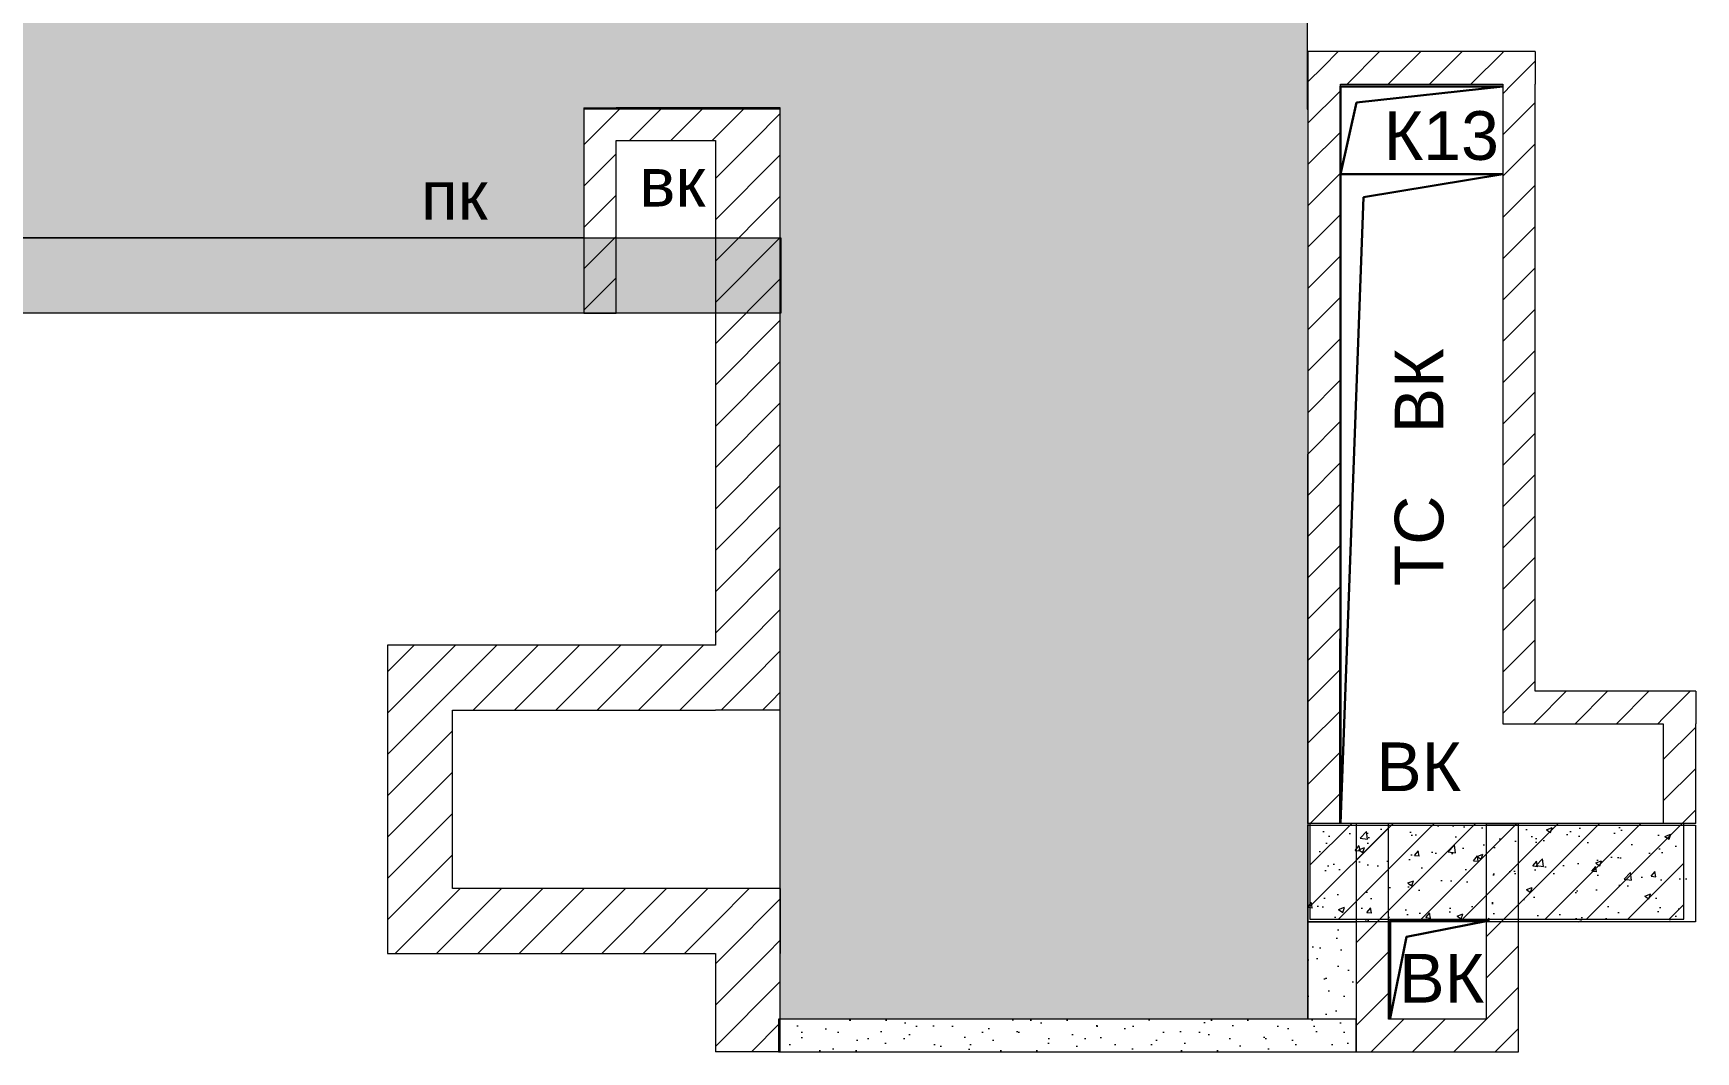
# Model space of a CAD drawing. Header units: millimetres. Extents: x 2336463 to 2579121, y 595385 to 778077.
# Drawn here: x 2423346 to 2428467, y 694124 to 697261 of the extents above; entities that cross this region are included whole.
import ezdxf

# ---------------------------------------------------------------- set-up
doc = ezdxf.new("R2010")
doc.units = ezdxf.units.MM
doc.header["$MEASUREMENT"] = 0
for name, color, linetype, lineweight in [('+возводимые стены шриховка_Ном._пера__1', 7, 'Continuous', 13), ('+стена с дверью_Ном._пера__1', 7, 'Continuous', 13), ('сит план_Ном._пера__1', 7, 'Continuous', 13), ('сит план_Ном._пера__21', 7, 'Continuous', 30)]:
    doc.layers.add(name, color=color, linetype=linetype, lineweight=lineweight)
for name, color, linetype, lineweight, true_color in [('+возводимые стены шриховка_Ном._пера__183', 7, 'Continuous', 0, 0xe8e8e8), ('+стена с дверью_Ном._пера__243', 7, 'Continuous', 13, 0xe25822), ('сит план_Ном._пера__87', 7, 'Continuous', 20, 0x6a6a6a)]:
    doc.layers.add(name, color=color, linetype=linetype, lineweight=lineweight, true_color=true_color)
doc.layers.add('сит план', color=7, linetype='Continuous')
doc.styles.add('СГЕНЕРИР_СТИЛЬ_1', font='arial.ttf')
pattern_1 = [(45, (2086872.015, 585988.686), (-55.684659, 55.684659), [0, -52.5, 0, -78.75]), (110, (2087047.015, 585988.686), (74.000794, 26.934086), [0, -38.5, 0, -66.5])]
pattern_2 = [(45, (2086872.015, 585813.69), (-63.639609, 63.639609), [])]
pattern_3 = [(50, (2086872.01, 585813.69), (-182.18467, 15.939086), [19.05, -209.55]), (355, (2086872.01, 585813.69), (-35.24342, 191.05685), [15.24, -167.64058]), (100.451445, (2086887.2, 585812.36), (146.94125, 175.11775), [16.19001, -178.09024]), (46.1842, (2086872.01, 585864.49), (-271.07904, 42.04233), [28.575, -314.325]), (96.63556, (2086894.6, 585860.98), (237.40413, 247.42612), [24.28502, -267.1356]), (351.18415, (2086872.01, 585864.49), (237.40413, 247.42612), [22.85997, -251.45973]), (21, (2086897.41, 585851.79), (-151.61439, 102.2652), [19.05, -209.55]), (326, (2086897.41, 585851.79), (61.80203, 184.18797), [15.24, -167.64]), (71.451445, (2086910.05, 585843.26), (213.41642, 81.92277), [16.19001, -178.08994]), (37.5, (2086872.015, 585813.686), (3.088603, 84.555039), [0, -165.608, 0, -170.18, 0, -168.275]), (7.5, (2086872.015, 585813.69), (66.819663, 100.180575), [0, -97.028, 0, -161.798, 0, -64.135]), (327.5, (2086815.37, 585813.686), (-135.590595, 5.728744), [0, -63.5, 0, -198.12, 0, -262.89]), (317.5, (2086789.97, 585813.69), (148.12918, 25.42649), [0, -82.55, 0, -131.572, 0, -186.69])]

# ---------------------------------------------------------------- blocks, each defined once
blk = doc.blocks.new('Стена_892', base_point=(2425041.6, 696398.5))
at = {"layer": 'сит план_Ном._пера__87', "linetype": 'Continuous', "lineweight": 20, "true_color": 0x6a6a6a}
h = blk.add_hatch(dxfattribs=at)
h.set_pattern_fill('Блоки_Бетонные_Эффективные', color=251, style=0, pattern_type=2)
h.set_pattern_definition(pattern_2)
h.paths.add_polyline_path([(2425141.6, 697030.9), (2425041.6, 697030.9), (2425141.6, 696930.9)])
h = blk.add_hatch(dxfattribs=at)
h.set_pattern_fill('Блоки_Бетонные_Эффективные', color=251, style=0, pattern_type=2)
h.set_pattern_definition(pattern_2)
h.paths.add_polyline_path([(2425141.6, 696930.9), (2425041.6, 697030.9), (2425041.6, 696930.9)])
h = blk.add_hatch(dxfattribs=at)
h.set_pattern_fill('Блоки_Бетонные_Эффективные', color=251, style=0, pattern_type=2)
h.set_pattern_definition(pattern_2)
h.paths.add_polyline_path([(2425041.6, 696398.5), (2425141.6, 696398.5), (2425141.6, 696930.9), (2425041.6, 696930.9)])
at = {"layer": 'сит план_Ном._пера__1', "color": 7, "linetype": 'Continuous', "lineweight": 13, "flags": 128}
for points in [[(2425041.6, 697030.9), (2425141.6, 697030.9)], [(2425041.6, 697030.9), (2425041.6, 696398.5)], [(2425141.6, 696398.5), (2425141.6, 696930.9)], [(2425041.6, 696398.5), (2425141.6, 696398.5)]]:
    blk.add_lwpolyline(points, dxfattribs=at)
blk = doc.blocks.new('Стена_893', base_point=(2425041.6, 697030.9))
at = {"layer": 'сит план_Ном._пера__87', "linetype": 'Continuous', "lineweight": 20, "true_color": 0x6a6a6a}
h = blk.add_hatch(dxfattribs=at)
h.set_pattern_fill('Блоки_Бетонные_Эффективные', color=251, style=0, pattern_type=2)
h.set_pattern_definition(pattern_2)
h.paths.add_polyline_path([(2425141.6, 696930.9), (2425446.7, 696930.9), (2425446.7, 697030.9), (2425141.6, 697030.9)])
at = {"layer": 'сит план_Ном._пера__1', "color": 7, "linetype": 'Continuous', "lineweight": 13, "flags": 128}
for points in [[(2425446.7, 697030.9), (2425141.6, 697030.9)], [(2425141.6, 696930.9), (2425446.7, 696930.9)]]:
    blk.add_lwpolyline(points, dxfattribs=at)
blk = doc.blocks.new('Стена_902', base_point=(2425446.7, 697030.9))
at = {"layer": 'сит план_Ном._пера__87', "linetype": 'Continuous', "lineweight": 20, "true_color": 0x6a6a6a}
h = blk.add_hatch(dxfattribs=at)
h.set_pattern_fill('Блоки_Бетонные_Эффективные', color=251, style=0, pattern_type=2)
h.set_pattern_definition(pattern_2)
h.paths.add_polyline_path([(2425446.7, 696930.9), (2425646.7, 697030.9), (2425446.7, 697030.9)])
h = blk.add_hatch(dxfattribs=at)
h.set_pattern_fill('Блоки_Бетонные_Эффективные', color=251, style=0, pattern_type=2)
h.set_pattern_definition(pattern_2)
h.paths.add_polyline_path([(2425446.7, 696930.9), (2425646.7, 696930.9), (2425646.7, 697030.9)])
h = blk.add_hatch(dxfattribs=at)
h.set_pattern_fill('Блоки_Бетонные_Эффективные', color=251, style=0, pattern_type=2)
h.set_pattern_definition(pattern_2)
h.paths.add_polyline_path([(2425446.7, 696930.9), (2425446.7, 695376.2), (2425646.7, 695376.2), (2425646.7, 696930.9)])
h = blk.add_hatch(dxfattribs=at)
h.set_pattern_fill('Блоки_Бетонные_Эффективные', color=251, style=0, pattern_type=2)
h.set_pattern_definition(pattern_2)
h.paths.add_polyline_path([(2425446.7, 695176.2), (2425646.7, 695176.2), (2425446.7, 695376.2)])
h = blk.add_hatch(dxfattribs=at)
h.set_pattern_fill('Блоки_Бетонные_Эффективные', color=251, style=0, pattern_type=2)
h.set_pattern_definition(pattern_2)
h.paths.add_polyline_path([(2425446.7, 695376.2), (2425646.7, 695176.2), (2425646.7, 695376.2)])
at = {"layer": 'сит план_Ном._пера__1', "color": 7, "linetype": 'Continuous', "lineweight": 13, "flags": 128}
for points in [[(2425646.7, 697030.9), (2425446.7, 697030.9)], [(2425646.7, 695176.2), (2425646.7, 697030.9)], [(2425446.7, 696930.9), (2425446.7, 695376.2)], [(2425646.7, 695176.2), (2425446.7, 695176.2)]]:
    blk.add_lwpolyline(points, dxfattribs=at)
blk = doc.blocks.new('Стена_903', base_point=(2425446.7, 695376.2))
at = {"layer": 'сит план_Ном._пера__87', "linetype": 'Continuous', "lineweight": 20, "true_color": 0x6a6a6a}
h = blk.add_hatch(dxfattribs=at)
h.set_pattern_fill('Блоки_Бетонные_Эффективные', color=251, style=0, pattern_type=2)
h.set_pattern_definition(pattern_2)
h.paths.add_polyline_path([(2424436.8, 695176.2), (2424636.8, 695176.2), (2424436.8, 695376.2)])
h = blk.add_hatch(dxfattribs=at)
h.set_pattern_fill('Блоки_Бетонные_Эффективные', color=251, style=0, pattern_type=2)
h.set_pattern_definition(pattern_2)
h.paths.add_polyline_path([(2424436.8, 695376.2), (2424636.8, 695176.2), (2424636.8, 695376.2)])
h = blk.add_hatch(dxfattribs=at)
h.set_pattern_fill('Блоки_Бетонные_Эффективные', color=251, style=0, pattern_type=2)
h.set_pattern_definition(pattern_2)
h.paths.add_polyline_path([(2425446.7, 695376.2), (2424636.8, 695376.2), (2424636.8, 695176.2), (2425446.7, 695176.2)])
at = {"layer": 'сит план_Ном._пера__1', "color": 7, "linetype": 'Continuous', "lineweight": 13, "flags": 128}
for points in [[(2424436.8, 695376.2), (2424436.8, 695176.2)], [(2425446.7, 695376.2), (2424436.8, 695376.2)], [(2424636.8, 695176.2), (2425446.7, 695176.2)]]:
    blk.add_lwpolyline(points, dxfattribs=at)
blk = doc.blocks.new('Стена_904', base_point=(2424436.8, 695376.2))
at = {"layer": 'сит план_Ном._пера__87', "linetype": 'Continuous', "lineweight": 20, "true_color": 0x6a6a6a}
h = blk.add_hatch(dxfattribs=at)
h.set_pattern_fill('Блоки_Бетонные_Эффективные', color=251, style=0, pattern_type=2)
h.set_pattern_definition(pattern_2)
h.paths.add_polyline_path([(2424436.8, 695176.2), (2424436.8, 694626.7), (2424636.8, 694626.7), (2424636.8, 695176.2)])
h = blk.add_hatch(dxfattribs=at)
h.set_pattern_fill('Блоки_Бетонные_Эффективные', color=251, style=0, pattern_type=2)
h.set_pattern_definition(pattern_2)
h.paths.add_polyline_path([(2424636.8, 694626.7), (2424436.8, 694426.7), (2424636.8, 694426.7)])
h = blk.add_hatch(dxfattribs=at)
h.set_pattern_fill('Блоки_Бетонные_Эффективные', color=251, style=0, pattern_type=2)
h.set_pattern_definition(pattern_2)
h.paths.add_polyline_path([(2424636.8, 694626.7), (2424436.8, 694626.7), (2424436.8, 694426.7)])
at = {"layer": 'сит план_Ном._пера__1', "color": 7, "linetype": 'Continuous', "lineweight": 13, "flags": 128}
for points in [[(2424436.8, 695176.2), (2424436.8, 694426.7)], [(2424636.8, 694626.7), (2424636.8, 695176.2)], [(2424436.8, 694426.7), (2424636.8, 694426.7)]]:
    blk.add_lwpolyline(points, dxfattribs=at)
blk = doc.blocks.new('Стена_905', base_point=(2424436.8, 694426.7))
at = {"layer": 'сит план_Ном._пера__87', "linetype": 'Continuous', "lineweight": 20, "true_color": 0x6a6a6a}
h = blk.add_hatch(dxfattribs=at)
h.set_pattern_fill('Блоки_Бетонные_Эффективные', color=251, style=0, pattern_type=2)
h.set_pattern_definition(pattern_2)
h.paths.add_polyline_path([(2424636.8, 694426.7), (2425446.7, 694426.7), (2425446.7, 694626.7), (2424636.8, 694626.7)])
h = blk.add_hatch(dxfattribs=at)
h.set_pattern_fill('Блоки_Бетонные_Эффективные', color=251, style=0, pattern_type=2)
h.set_pattern_definition(pattern_2)
h.paths.add_polyline_path([(2425446.7, 694426.7), (2425646.7, 694426.7), (2425646.7, 694626.7)])
h = blk.add_hatch(dxfattribs=at)
h.set_pattern_fill('Блоки_Бетонные_Эффективные', color=251, style=0, pattern_type=2)
h.set_pattern_definition(pattern_2)
h.paths.add_polyline_path([(2425446.7, 694426.7), (2425646.7, 694626.7), (2425446.7, 694626.7)])
at = {"layer": 'сит план_Ном._пера__1', "color": 7, "linetype": 'Continuous', "lineweight": 13, "flags": 128}
for points in [[(2425646.7, 694626.7), (2424636.8, 694626.7)], [(2425646.7, 694626.7), (2425646.7, 694426.7)], [(2424636.8, 694426.7), (2425446.7, 694426.7)]]:
    blk.add_lwpolyline(points, dxfattribs=at)
blk = doc.blocks.new('Стена_906', base_point=(2427272.1, 697204.2))
at = {"layer": 'сит план_Ном._пера__87', "linetype": 'Continuous', "lineweight": 20, "true_color": 0x6a6a6a}
h = blk.add_hatch(dxfattribs=at)
h.set_pattern_fill('Блоки_Бетонные_Эффективные', color=251, style=0, pattern_type=2)
h.set_pattern_definition(pattern_2)
h.paths.add_polyline_path([(2427272, 697104.2), (2427372, 697104.2), (2427272.1, 697204.2)])
h = blk.add_hatch(dxfattribs=at)
h.set_pattern_fill('Блоки_Бетонные_Эффективные', color=251, style=0, pattern_type=2)
h.set_pattern_definition(pattern_2)
h.paths.add_polyline_path([(2427372.1, 697204.2), (2427272.1, 697204.2), (2427372, 697104.2)])
h = blk.add_hatch(dxfattribs=at)
h.set_pattern_fill('Блоки_Бетонные_Эффективные', color=251, style=0, pattern_type=2)
h.set_pattern_definition(pattern_2)
h.paths.add_polyline_path([(2427372.1, 697204.2), (2427372, 697104.2), (2427872, 697104.2), (2427872, 697204.2)])
h = blk.add_hatch(dxfattribs=at)
h.set_pattern_fill('Блоки_Бетонные_Эффективные', color=251, style=0, pattern_type=2)
h.set_pattern_definition(pattern_2)
h.paths.add_polyline_path([(2427872, 697104.2), (2427972, 697104.2), (2427972, 697204.2)])
h = blk.add_hatch(dxfattribs=at)
h.set_pattern_fill('Блоки_Бетонные_Эффективные', color=251, style=0, pattern_type=2)
h.set_pattern_definition(pattern_2)
h.paths.add_polyline_path([(2427872, 697104.2), (2427972, 697204.2), (2427872, 697204.2)])
at = {"layer": 'сит план_Ном._пера__1', "color": 7, "linetype": 'Continuous', "lineweight": 13, "flags": 128}
for points in [[(2427272.1, 697204.2), (2427272, 697104.2)], [(2427972, 697204.2), (2427272.1, 697204.2)], [(2427972, 697204.2), (2427972, 697104.2)], [(2427372, 697104.2), (2427872, 697104.2)]]:
    blk.add_lwpolyline(points, dxfattribs=at)
blk = doc.blocks.new('Стена_907', base_point=(2427972, 697204.2))
at = {"layer": 'сит план_Ном._пера__87', "linetype": 'Continuous', "lineweight": 20, "true_color": 0x6a6a6a}
h = blk.add_hatch(dxfattribs=at)
h.set_pattern_fill('Блоки_Бетонные_Эффективные', color=251, style=0, pattern_type=2)
h.set_pattern_definition(pattern_2)
h.paths.add_polyline_path([(2427872, 697104.2), (2427872.1, 695234.2), (2427972.1, 695234.2), (2427972, 697104.2)])
h = blk.add_hatch(dxfattribs=at)
h.set_pattern_fill('Блоки_Бетонные_Эффективные', color=251, style=0, pattern_type=2)
h.set_pattern_definition(pattern_2)
h.paths.add_polyline_path([(2427972.1, 695234.2), (2427872.1, 695134.2), (2427972.1, 695134.2)])
h = blk.add_hatch(dxfattribs=at)
h.set_pattern_fill('Блоки_Бетонные_Эффективные', color=251, style=0, pattern_type=2)
h.set_pattern_definition(pattern_2)
h.paths.add_polyline_path([(2427972.1, 695234.2), (2427872.1, 695234.2), (2427872.1, 695134.2)])
at = {"layer": 'сит план_Ном._пера__1', "color": 7, "linetype": 'Continuous', "lineweight": 13, "flags": 128}
for points in [[(2427872, 697104.2), (2427872.1, 695134.2)], [(2427972.1, 695234.2), (2427972, 697104.2)], [(2427872.1, 695134.2), (2427972.1, 695134.2)]]:
    blk.add_lwpolyline(points, dxfattribs=at)
blk = doc.blocks.new('Стена_908', base_point=(2427972.1, 695234.2))
at = {"layer": 'сит план_Ном._пера__87', "linetype": 'Continuous', "lineweight": 20, "true_color": 0x6a6a6a}
h = blk.add_hatch(dxfattribs=at)
h.set_pattern_fill('Блоки_Бетонные_Эффективные', color=251, style=0, pattern_type=2)
h.set_pattern_definition(pattern_2)
h.paths.add_polyline_path([(2427972.1, 695134.2), (2428366.7, 695134.2), (2428366.7, 695234.2), (2427972.1, 695234.2)])
h = blk.add_hatch(dxfattribs=at)
h.set_pattern_fill('Блоки_Бетонные_Эффективные', color=251, style=0, pattern_type=2)
h.set_pattern_definition(pattern_2)
h.paths.add_polyline_path([(2428366.7, 695134.2), (2428466.7, 695134.2), (2428466.7, 695234.2)])
h = blk.add_hatch(dxfattribs=at)
h.set_pattern_fill('Блоки_Бетонные_Эффективные', color=251, style=0, pattern_type=2)
h.set_pattern_definition(pattern_2)
h.paths.add_polyline_path([(2428366.7, 695134.2), (2428466.7, 695234.2), (2428366.7, 695234.2)])
at = {"layer": 'сит план_Ном._пера__1', "color": 7, "linetype": 'Continuous', "lineweight": 13, "flags": 128}
for points in [[(2428466.7, 695234.2), (2427972.1, 695234.2)], [(2428466.7, 695234.2), (2428466.7, 695134.2)], [(2427972.1, 695134.2), (2428366.7, 695134.2)]]:
    blk.add_lwpolyline(points, dxfattribs=at)
blk = doc.blocks.new('Стена_909', base_point=(2428466.7, 695234.2))
at = {"layer": 'сит план_Ном._пера__87', "linetype": 'Continuous', "lineweight": 20, "true_color": 0x6a6a6a}
h = blk.add_hatch(dxfattribs=at)
h.set_pattern_fill('Блоки_Бетонные_Эффективные', color=251, style=0, pattern_type=2)
h.set_pattern_definition(pattern_2)
h.paths.add_polyline_path([(2428366.7, 695134.2), (2428366.7, 694827.6), (2428466.7, 694827.6), (2428466.7, 695134.2)])
at = {"layer": 'сит план_Ном._пера__1', "color": 7, "linetype": 'Continuous', "lineweight": 13, "flags": 128}
for points in [[(2428366.7, 695134.2), (2428366.7, 694827.6)], [(2428466.7, 694827.6), (2428466.7, 695134.2)], [(2428466.7, 694827.6), (2428366.7, 694827.6)]]:
    blk.add_lwpolyline(points, dxfattribs=at)
blk = doc.blocks.new('Стена_910', base_point=(2427272.1, 697204.2))
at = {"layer": 'сит план_Ном._пера__87', "linetype": 'Continuous', "lineweight": 20, "true_color": 0x6a6a6a}
h = blk.add_hatch(dxfattribs=at)
h.set_pattern_fill('Блоки_Бетонные_Эффективные', color=251, style=0, pattern_type=2)
h.set_pattern_definition(pattern_2)
h.paths.add_polyline_path([(2427272, 697104.2), (2427270.7, 694826.9), (2427370.7, 694826.9), (2427372, 697104.2)])
at = {"layer": 'сит план_Ном._пера__1', "color": 7, "linetype": 'Continuous', "lineweight": 13, "flags": 128}
for points in [[(2427272, 697104.2), (2427270.7, 694826.9)], [(2427370.7, 694826.9), (2427372, 697104.2)], [(2427370.7, 694826.9), (2427270.7, 694826.9)]]:
    blk.add_lwpolyline(points, dxfattribs=at)
blk = doc.blocks.new('Стена_911', base_point=(2427277.6, 694827.6))
at = {"layer": 'сит план_Ном._пера__87', "linetype": 'Continuous', "lineweight": 20, "true_color": 0x6a6a6a}
h = blk.add_hatch(dxfattribs=at)
h.set_pattern_fill('Блоки_Бетонные_Эффективные', color=251, style=0, pattern_type=2)
h.set_pattern_definition(pattern_2)
h.paths.add_polyline_path([(2427277.6, 694532.6), (2428429.7, 694532.6), (2428429.7, 694827.6), (2427277.6, 694827.6)])
at = {"layer": 'сит план_Ном._пера__1', "color": 7, "linetype": 'Continuous', "lineweight": 13, "flags": 128}
for points in [[(2428429.7, 694827.6), (2427277.6, 694827.6)], [(2427277.6, 694827.6), (2427277.6, 694532.6)], [(2428429.7, 694532.6), (2428429.7, 694827.6)], [(2427277.6, 694532.6), (2428429.7, 694532.6)]]:
    blk.add_lwpolyline(points, dxfattribs=at)
blk = doc.blocks.new('Стена_912', base_point=(2427420.7, 694826.9))
at = {"layer": 'сит план_Ном._пера__87', "linetype": 'Continuous', "lineweight": 20, "true_color": 0x6a6a6a}
h = blk.add_hatch(dxfattribs=at)
h.set_pattern_fill('Блоки_Бетонные_Эффективные', color=251, style=0, pattern_type=2)
h.set_pattern_definition(pattern_2)
h.paths.add_polyline_path([(2427520.7, 694224.2), (2427520.7, 694826.9), (2427420.7, 694826.9), (2427420.7, 694224.2)])
h = blk.add_hatch(dxfattribs=at)
h.set_pattern_fill('Блоки_Бетонные_Эффективные', color=251, style=0, pattern_type=2)
h.set_pattern_definition(pattern_2)
h.paths.add_polyline_path([(2427520.7, 694224.2), (2427420.7, 694124.2), (2427520.7, 694124.2)])
h = blk.add_hatch(dxfattribs=at)
h.set_pattern_fill('Блоки_Бетонные_Эффективные', color=251, style=0, pattern_type=2)
h.set_pattern_definition(pattern_2)
h.paths.add_polyline_path([(2427520.7, 694224.2), (2427420.7, 694224.2), (2427420.7, 694124.2)])
at = {"layer": 'сит план_Ном._пера__1', "color": 7, "linetype": 'Continuous', "lineweight": 13, "flags": 128}
for points in [[(2427420.7, 694826.9), (2427420.7, 694124.2)], [(2427520.7, 694826.9), (2427420.7, 694826.9)], [(2427520.7, 694224.2), (2427520.7, 694826.9)], [(2427420.7, 694124.2), (2427520.7, 694124.2)]]:
    blk.add_lwpolyline(points, dxfattribs=at)
blk = doc.blocks.new('Стена_913', base_point=(2427420.7, 694124.2))
at = {"layer": 'сит план_Ном._пера__87', "linetype": 'Continuous', "lineweight": 20, "true_color": 0x6a6a6a}
h = blk.add_hatch(dxfattribs=at)
h.set_pattern_fill('Блоки_Бетонные_Эффективные', color=251, style=0, pattern_type=2)
h.set_pattern_definition(pattern_2)
h.paths.add_polyline_path([(2427520.7, 694124.2), (2427820.7, 694124.2), (2427820.7, 694224.2), (2427520.7, 694224.2)])
h = blk.add_hatch(dxfattribs=at)
h.set_pattern_fill('Блоки_Бетонные_Эффективные', color=251, style=0, pattern_type=2)
h.set_pattern_definition(pattern_2)
h.paths.add_polyline_path([(2427920.7, 694224.2), (2427820.7, 694224.2), (2427920.7, 694124.2)])
h = blk.add_hatch(dxfattribs=at)
h.set_pattern_fill('Блоки_Бетонные_Эффективные', color=251, style=0, pattern_type=2)
h.set_pattern_definition(pattern_2)
h.paths.add_polyline_path([(2427820.7, 694224.2), (2427820.7, 694124.2), (2427920.7, 694124.2)])
at = {"layer": 'сит план_Ном._пера__1', "color": 7, "linetype": 'Continuous', "lineweight": 13, "flags": 128}
for points in [[(2427820.7, 694224.2), (2427520.7, 694224.2)], [(2427920.7, 694124.2), (2427920.7, 694224.2)], [(2427520.7, 694124.2), (2427920.7, 694124.2)]]:
    blk.add_lwpolyline(points, dxfattribs=at)
blk = doc.blocks.new('Стена_914', base_point=(2427920.7, 694124.2))
at = {"layer": 'сит план_Ном._пера__87', "linetype": 'Continuous', "lineweight": 20, "true_color": 0x6a6a6a}
h = blk.add_hatch(dxfattribs=at)
h.set_pattern_fill('Блоки_Бетонные_Эффективные', color=251, style=0, pattern_type=2)
h.set_pattern_definition(pattern_2)
h.paths.add_polyline_path([(2427920.7, 694224.2), (2427920.7, 694826.9), (2427820.7, 694826.9), (2427820.7, 694224.2)])
at = {"layer": 'сит план_Ном._пера__1', "color": 7, "linetype": 'Continuous', "lineweight": 13, "flags": 128}
for points in [[(2427820.7, 694826.9), (2427920.7, 694826.9)], [(2427820.7, 694826.9), (2427820.7, 694224.2)], [(2427920.7, 694224.2), (2427920.7, 694826.9)]]:
    blk.add_lwpolyline(points, dxfattribs=at)
blk = doc.blocks.new('Стена_915', base_point=(2425446.7, 694426.7))
at = {"layer": 'сит план_Ном._пера__87', "linetype": 'Continuous', "lineweight": 20, "true_color": 0x6a6a6a}
h = blk.add_hatch(dxfattribs=at)
h.set_pattern_fill('Блоки_Бетонные_Эффективные', color=251, style=0, pattern_type=2)
h.set_pattern_definition(pattern_2)
h.paths.add_polyline_path([(2425446.7, 694426.7), (2425446.7, 694124.2), (2425646.7, 694124.2), (2425646.7, 694426.7)])
at = {"layer": 'сит план_Ном._пера__1', "color": 7, "linetype": 'Continuous', "lineweight": 13, "flags": 128}
for points in [[(2425446.7, 694426.7), (2425446.7, 694124.2)], [(2425646.7, 694124.2), (2425646.7, 694426.7)], [(2425646.7, 694124.2), (2425446.7, 694124.2)]]:
    blk.add_lwpolyline(points, dxfattribs=at)

msp = doc.modelspace()

# ---------------------------------------------------------------- hatches: boundary and pattern name
at = {"layer": '+возводимые стены шриховка_Ном._пера__183', "linetype": 'Continuous', "lineweight": 0, "true_color": 0xe8e8e8}
h = msp.add_hatch(dxfattribs=at)
h.set_pattern_fill('Штукатурка__Гипс_01', color=254, style=0, pattern_type=2)
h.set_pattern_definition(pattern_1)
h.paths.add_polyline_path([(2427420.7, 694224.2), (2427271.5, 694224.2), (2427271.5, 694524.4), (2427420.7, 694524.4)])
h = msp.add_hatch(dxfattribs=at)
h.set_pattern_fill('Штукатурка__Гипс_01', color=254, style=0, pattern_type=2)
h.set_pattern_definition(pattern_1)
h.paths.add_polyline_path([(2425640.8, 694124.2), (2427420.7, 694124.2), (2427420.7, 694224.2), (2425640.8, 694224.2)])
at = {"layer": '+стена с дверью_Ном._пера__243', "linetype": 'Continuous', "lineweight": 0, "true_color": 0x381608}
msp.add_hatch(color=28, dxfattribs=at).paths.add_polyline_path([(2418768.7, 699930.5), (2424521.7, 699930.5), (2424521.7, 698925), (2425421.2, 698925), (2425421.2, 699731.4), (2425421.2, 703018.9), (2427249.6, 703018.9), (2427390.8, 703018.9), (2427390.8, 699624), (2427249.6, 699624), (2427249.6, 698421), (2427269.6, 698421), (2427269.6, 697026.6), (2427271.9, 697026.6), (2427271.9, 694224.2), (2425646.7, 694224.2), (2425646.7, 697026.6), (2425041.6, 697026.6), (2425041.6, 696630.5), (2420046.6, 696630.5), (2420046.6, 698420.4), (2418768.7, 698420.4)])
at = {"layer": 'сит план_Ном._пера__1', "linetype": 'Continuous', "lineweight": 13}
h = msp.add_hatch(dxfattribs=at)
h.set_pattern_fill('AR_CONC', style=0, pattern_type=2)
h.set_pattern_definition(pattern_3)
h.paths.add_polyline_path([(2420046.6, 696630.5), (2425648.5, 696630.5), (2425648.5, 696398.5), (2420046.6, 696398.5)])
h = msp.add_hatch(dxfattribs=at)
h.set_pattern_fill('AR_CONC', style=0, pattern_type=2)
h.set_pattern_definition(pattern_3)
h.paths.add_polyline_path([(2427271.5, 694822), (2428465.4, 694822), (2428465.4, 694524.4), (2427271.5, 694524.4)])

# ---------------------------------------------------------------- linework, layer by layer
at = {"layer": '+возводимые стены шриховка_Ном._пера__1', "color": 7, "linetype": 'Continuous', "lineweight": 13, "flags": 128}
for points in [[(2427420.7, 694224.2), (2427271.5, 694224.2), (2427271.5, 694524.4), (2427420.7, 694524.4)], [(2425640.8, 694124.2), (2427420.7, 694124.2), (2427420.7, 694224.2), (2425640.8, 694224.2)]]:
    msp.add_lwpolyline(points, close=True, dxfattribs=at)
at = {"layer": '+стена с дверью_Ном._пера__1', "color": 7, "linetype": 'Continuous', "lineweight": 13, "flags": 128}
msp.add_lwpolyline([(2418768.7, 699930.5), (2424521.7, 699930.5), (2424521.7, 698925), (2425421.2, 698925), (2425421.2, 699731.4), (2425421.2, 703018.9), (2427249.6, 703018.9), (2427390.8, 703018.9), (2427390.8, 699624), (2427249.6, 699624), (2427249.6, 698421), (2427269.6, 698421), (2427269.6, 697026.6), (2427271.9, 697026.6), (2427271.9, 694224.2), (2425646.7, 694224.2), (2425646.7, 697026.6), (2425041.6, 697026.6), (2425041.6, 696630.5), (2420046.6, 696630.5), (2420046.6, 698420.4), (2418768.7, 698420.4)], close=True, dxfattribs=at)
at = {"layer": 'сит план_Ном._пера__1', "color": 7, "linetype": 'Continuous', "lineweight": 13, "flags": 128}
for points in [[(2420046.6, 696630.5), (2425648.5, 696630.5), (2425648.5, 696398.5), (2420046.6, 696398.5)], [(2427271.5, 694822), (2428465.4, 694822), (2428465.4, 694524.4), (2427271.5, 694524.4)]]:
    msp.add_lwpolyline(points, close=True, dxfattribs=at)
at = {"layer": 'сит план_Ном._пера__21', "color": 7, "linetype": 'Continuous', "lineweight": 30, "flags": 128}
for points in [[(2427372, 696827.2), (2427422, 697047.2), (2427872, 697097.2), (2427372, 697097.2)], [(2427372, 694827.2), (2427443.4, 696755.8), (2427872, 696827.3), (2427372, 696827.3)], [(2427525.2, 694227.6), (2427575.2, 694477.6), (2427826.2, 694527.6), (2427525.2, 694527.6)]]:
    msp.add_lwpolyline(points, close=True, dxfattribs=at)

# ---------------------------------------------------------------- block references
at = {"layer": 'сит план', "color": 7, "lineweight": 13}
for name, p in [('Стена_906', (2427272.1, 697204.2)), ('Стена_910', (2427272.1, 697204.2)), ('Стена_907', (2427972, 697204.2)), ('Стена_892', (2425041.6, 696398.5)), ('Стена_893', (2425041.6, 697030.9)), ('Стена_902', (2425446.7, 697030.9)), ('Стена_903', (2425446.7, 695376.2)), ('Стена_908', (2427972.1, 695234.2)), ('Стена_904', (2424436.8, 695376.2)), ('Стена_909', (2428466.7, 695234.2)), ('Стена_911', (2427277.6, 694827.6)), ('Стена_912', (2427420.7, 694826.9)), ('Стена_914', (2427920.7, 694124.2)), ('Стена_905', (2424436.8, 694426.7)), ('Стена_915', (2425446.7, 694426.7)), ('Стена_913', (2427420.7, 694124.2))]:
    msp.add_blockref(name, p, dxfattribs=at)

# ---------------------------------------------------------------- texts
at = {"layer": 'сит план_Ном._пера__1', "color": 7, "linetype": 'Continuous', "lineweight": 13, "char_height": 150, "attachment_point": 1, "style": 'СГЕНЕРИР_СТИЛЬ_1'}
for s, insert in [('\\A1;{\\pql;\\fArial|b0|i0|c204|p38;К13}', (2427505.3, 697020.8)), ('\\A1;{\\pql;\\fArial|b0|i0|c204|p38;в\\fArial|b0|i0|c204|p38;к}', (2425212.4, 696877.2)), ('\\A1;{\\pql;\\fArial|b0|i0|c204|p38;пк}', (2424539.9, 696836.3)), ('\\A1;{\\pql;\\fArial|b0|i0|c204|p38;ВК}', (2427482.6, 695076.7)), ('\\A1;{\\pql;\\fArial|b0|i0|c204|p38;ВК}', (2427553.3, 694425.6))]:
    msp.add_mtext(s, dxfattribs=dict(at, insert=insert))
at = {"layer": 'сит план_Ном._пера__1', "color": 7, "linetype": 'Continuous', "lineweight": 13, "char_height": 150, "attachment_point": 1, "rotation": 90, "style": 'СГЕНЕРИР_СТИЛЬ_1'}
for s, insert in [('\\A1;{\\pql;\\fArial|b0|i0|c204|p38;ВК}', (2427539.4, 696028.5)), ('\\A1;{\\pql;\\fArial|b0|i0|c204|p38;ТС}', (2427539.4, 695557.5))]:
    msp.add_mtext(s, dxfattribs=dict(at, insert=insert))

doc.saveas('drawing.dxf')
